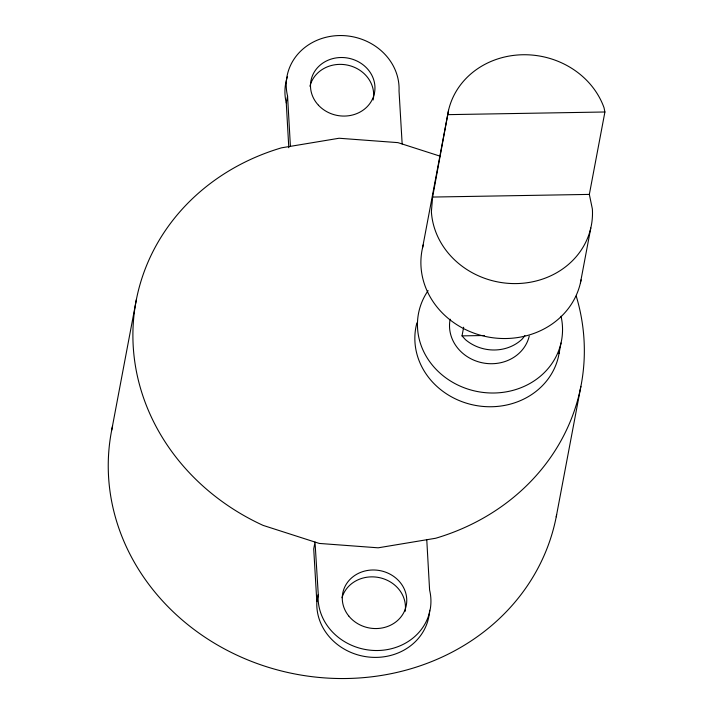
<?xml version="1.0" encoding="UTF-8"?>
<svg xmlns="http://www.w3.org/2000/svg" width="714" height="714" viewBox="0 0 714 714"><rect width="100%" height="100%" fill="white"/><g stroke="black" fill="none" stroke-linecap="round" stroke-linejoin="round"><path stroke-width="1.07" d="M448.535 110.331L432.604 197.055L431.39 211.737A80.878 72.935 10.7 0 0 516.418 283.583A80.878 72.935 10.7 0 0 592.37 209.006L589.345 194.404L604.91 111.991L604.026 107.698A80.878 72.935 10.7 0 0 522.907 54.746A80.878 72.935 10.7 0 0 448.535 110.331L422.581 247.678M111.696 430.194L136.347 299.71M288.804 147.744L286.269 102.905L287.563 96.033A56.611 51.06 10.7 0 1 337.677 35.602A56.611 51.06 10.7 0 1 399.028 90.91L402.161 143.987L440.351 156.25M316.971 601.322L318.266 594.45L315.017 542.06L313.723 548.932L316.837 602.009A56.611 51.06 10.7 0 0 370.789 657.228A56.611 51.06 10.7 0 0 429.596 610.274M524.906 335.625L522.362 338.9A40.439 36.468 10.7 0 1 465.439 339.641L462.02 335.883L463.654 327.208M561.025 342.988L558.428 356.723A72.792 65.643 10.7 0 1 471.445 404.552A72.792 65.643 10.7 0 1 416.887 322.915M580.42 282.94L590.799 227.998M556.233 516.838L580.893 386.354M318.266 594.45L318.132 595.137A56.611 51.06 10.7 0 0 379.464 650.463A56.611 51.06 10.7 0 0 429.596 590.041L426.767 539.73M576.252 296.132A226.454 204.222 10.7 0 1 435.692 538.249L378.152 547.816L319.283 543.434L263.1 525.388A226.454 204.222 10.7 0 1 133.116 326.236A226.454 204.222 10.7 0 1 281.548 147.816L339.088 138.248L397.948 142.63L402.161 143.987M448.178 114.642L604.91 111.991M432.604 197.055L589.345 194.404M462.02 335.883L484.306 335.509M287.563 96.033L290.411 146.352M581.062 279.843A80.878 72.935 10.7 0 1 485.056 336.383A80.878 72.935 10.7 0 1 423.366 244.616M556.643 514.669A226.454 204.222 10.7 0 1 293.427 673.677A226.454 204.222 10.7 0 1 112.598 425.874M559.401 351.458A72.792 65.643 10.7 0 1 559.062 353.582M286.269 102.905A56.611 51.06 10.7 0 1 287.519 76.452M309.938 86.269A32.353 29.176 10.7 0 1 347.78 65.179A32.353 29.176 10.7 0 1 373.154 99.978M342.006 597.734A32.353 29.176 10.7 0 1 379.545 577.662A32.353 29.176 10.7 0 1 405.141 611.362M561.043 316.231A72.792 65.643 10.7 0 1 477.541 391.567A72.792 65.643 10.7 0 1 428.097 290.643M529.244 336.089A40.439 36.468 10.7 0 1 482.004 362.739A40.439 36.468 10.7 0 1 450.168 319.176M318.435 105.208A32.353 29.176 10.7 0 0 373.235 97.3A32.353 29.176 10.7 0 0 336.499 57.861A32.353 29.176 10.7 0 0 318.435 105.208M348.727 615.959A32.353 29.176 10.7 0 0 404.178 611.773A32.353 29.176 10.7 0 0 370.646 570.084A32.353 29.176 10.7 0 0 348.727 615.959"/></g></svg>
